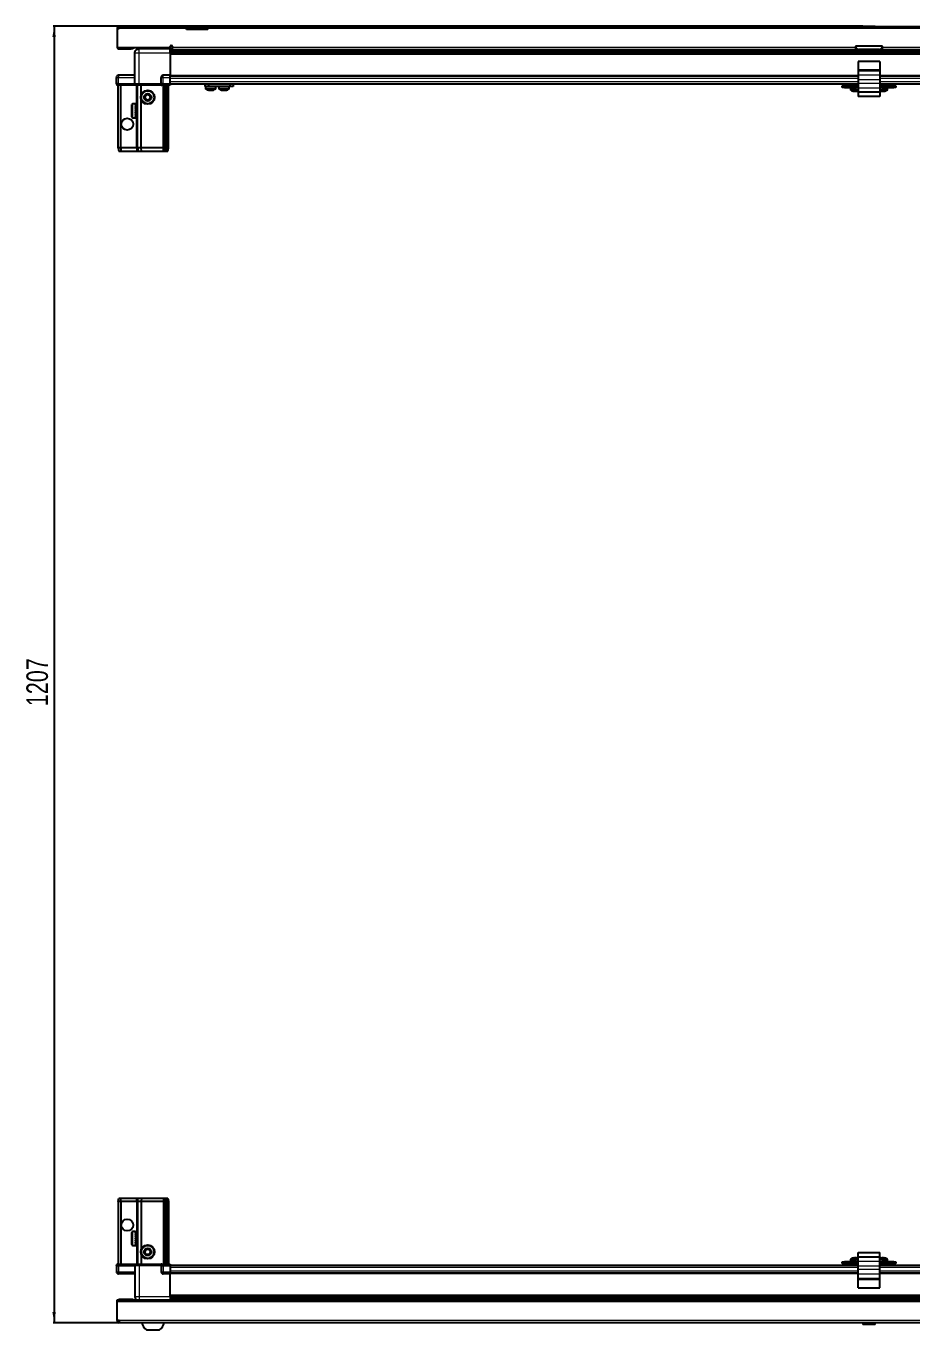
# Model space of a CAD drawing. Header units: millimetres. Extents: x 1256 to 5857, y -275 to 1912.
# Drawn here: x 1328 to 2152, y -275 to 938 of the extents above; entities that cross this region are included whole.
import ezdxf

# ---------------------------------------------------------------- set-up
doc = ezdxf.new("R2010")
doc.units = ezdxf.units.MM
doc.layers.add('FORMAT', color=7, linetype='Continuous')
doc.styles.add('SLDTEXTSTYLE0', font='TXT', dxfattribs={"width": 0.75})
doc.dimstyles.new('SLDDIMSTYLE0', dxfattribs={"dimtxt": 20, "dimasz": 10, "dimexe": 0, "dimexo": 0.0625, "dimgap": 5, "dimtad": 2, "dimdec": 1, "dimrnd": 1e-09, "dimzin": 12, "dimdsep": 46, "dimtxsty": 'SLDTEXTSTYLE0', "dimsah": 1, "dimcen": 0.09, "dimadec": 0, "dimazin": 3, "dimtfac": 1, "dimtofl": 0, "dimtmove": 0, "dimatfit": 3, "dimfxl": 0, "dimfrac": 2, "dimtolj": 1, "dimtzin": 12, "dimarcsym": 0})

# ---------------------------------------------------------------- blocks, each defined once
blk = doc.blocks.new('_D_9')
at = {"layer": 'FORMAT'}
for p, q in [((2106.7, 938.2), (1353.5, 938.2)), ((1354.5, 938.2), (1354.5, -268.8)), ((1415.1, -268.8), (1353.5, -268.8))]:
    blk.add_line(p, q, dxfattribs=at)
for points in [[(1354.5, 938.2), (1352.9, 928.2), (1356, 928.2)], [(1354.5, -268.8), (1356, -258.8), (1352.9, -258.8)]]:
    blk.add_solid(points, dxfattribs=at)
at = {"layer": 'FORMAT', "insert": (1328.7, 305.2), "char_height": 20, "attachment_point": 1, "rotation": 90, "style": 'SLDTEXTSTYLE0'}
blk.add_mtext('1207', dxfattribs=at)

msp = doc.modelspace()

# ---------------------------------------------------------------- linework, layer by layer
at = {"color": 7, "linetype": 'Continuous', "lineweight": 25}
for p, q in [((1413.99, 935.84), (1412.99, 935.84)), ((1412.99, 935.84), (1412.99, 934.94)), ((1413.99, 934.94), (1412.99, 934.94)), ((1412.99, 934.94), (1412.99, 918.44)), ((1413.99, 935.84), (1413.99, 934.94)), ((1414.59, 937.94), (1477.49, 937.94)), ((1477.49, 935.84), (1477.49, 937.94)), ((1477.49, 937.94), (1487.49, 937.94)), ((1487.49, 936.44), (1477.49, 936.44)), ((1477.49, 934.94), (1477.49, 935.84)), ((1497.49, 934.94), (1477.49, 934.94)), ((1487.49, 937.94), (1497.49, 937.94)), ((1497.49, 936.44), (1487.49, 936.44)), ((1497.49, 937.94), (2727.49, 937.94)), ((1497.49, 937.94), (1497.49, 935.84)), ((1497.49, 934.94), (1497.49, 935.84)), ((2106.7, 938.24), (2106.7, 937.94)), ((2106.7, 938.24), (2118.27, 938.24)), ((2118.27, 937.94), (2118.27, 938.24)), ((1412.99, 918.44), (1462.49, 918.44)), ((1415.09, 916.94), (1425.99, 916.94)), ((1427.99, 916.94), (1425.99, 916.94)), ((1427.99, 918.44), (1427.99, 916.94)), ((1429.49, 884.44), (1429.49, 913.44)), ((1433.24, 918.44), (1433.24, 916.94)), ((1462.49, 916.94), (1433.49, 916.94)), ((1459.74, 916.94), (1459.74, 918.44)), ((1462.49, 918.44), (1462.49, 919.29)), ((1462.49, 918.44), (1462.49, 916.94)), ((1462.49, 916.29), (1486.37, 916.29)), ((2762.49, 914.49), (1462.49, 914.49)), ((2762.49, 914.46), (1462.49, 914.46)), ((1462.49, 913.44), (1462.49, 892.44)), ((1464.49, 919.29), (1464.49, 918.54)), ((1464.49, 916.44), (1464.49, 918.54)), ((1464.49, 916.44), (2099.99, 916.44)), ((1480.99, 916.44), (1480.99, 916.29)), ((1481.15, 916.44), (1481.15, 916.29)), ((1481.36, 916.44), (1481.36, 916.29)), ((1481.91, 916.44), (1481.91, 916.29)), ((1482.32, 916.44), (1482.32, 916.29)), ((1483.21, 916.44), (1483.21, 916.29)), ((1483.79, 916.44), (1483.79, 916.29)), ((1484.93, 916.44), (1484.93, 916.29)), ((1485.63, 916.44), (1485.63, 916.29)), ((1486.37, 916.29), (1486.91, 916.29)), ((1486.91, 916.44), (1486.91, 916.29)), ((1486.91, 916.29), (1487.64, 916.29)), ((1486.91, 916.29), (1486.91, 916.29)), ((1487.09, 916.44), (1487.09, 916.29)), ((1487.59, 916.44), (1487.59, 916.29)), ((1487.64, 916.44), (1487.64, 916.29)), ((1487.64, 916.29), (1488.61, 916.29)), ((1487.64, 916.29), (1487.64, 916.29)), ((1488.61, 916.29), (2736.37, 916.29)), ((1488.93, 916.44), (1488.93, 916.29)), ((1488.95, 916.44), (1488.95, 916.29)), ((1489.64, 916.44), (1489.64, 916.29)), ((1490.82, 916.44), (1490.82, 916.29)), ((1491.43, 916.44), (1491.43, 916.29)), ((1492.38, 916.44), (1492.38, 916.29)), ((1492.84, 916.44), (1492.84, 916.29)), ((1493.47, 916.44), (1493.47, 916.29)), ((1493.72, 916.44), (1493.72, 916.29)), ((1493.96, 916.44), (1493.96, 916.29)), ((1493.99, 916.44), (1493.99, 916.29)), ((2124.99, 919.44), (2099.99, 919.44)), ((2099.99, 919.44), (2099.99, 918.54)), ((2099.99, 918.54), (2099.99, 916.44)), ((2121.99, 916.44), (2102.99, 916.44)), ((2124.99, 918.54), (2124.99, 919.44)), ((2124.99, 916.44), (2124.99, 918.54)), ((2124.99, 916.44), (2760.49, 916.44)), ((2122.49, 905.39), (2102.49, 905.39)), ((2102.49, 905.39), (2102.49, 897.66)), ((2122.49, 905.39), (2122.49, 897.66)), ((1412.49, 884.44), (1412.49, 890.44)), ((1429.49, 892.44), (1414.49, 892.44)), ((1453.99, 884.44), (1453.99, 890.44)), ((1462.49, 892.44), (1455.99, 892.44)), ((1462.49, 890.44), (1462.49, 892.44)), ((1462.49, 891.79), (2102.49, 891.79)), ((1462.49, 884.44), (1462.49, 890.44)), ((2102.49, 897.66), (2102.49, 896.22)), ((2102.49, 896.22), (2102.49, 892.45)), ((2102.49, 892.45), (2102.49, 888.12)), ((2102.49, 888.12), (2102.49, 884.89)), ((2122.49, 897.66), (2122.49, 896.22)), ((2122.49, 896.22), (2122.49, 892.45)), ((2122.49, 892.45), (2122.49, 888.12)), ((2122.49, 891.79), (2762.49, 891.79)), ((2122.49, 888.12), (2122.49, 884.89)), ((1412.49, 884.44), (1412.49, 884.1)), ((1414.49, 884.44), (1412.49, 884.44)), ((1412.49, 884.44), (1412.49, 884.1)), ((1412.49, 884.44), (1412.49, 884.44)), ((1412.49, 884.1), (1412.99, 883.24)), ((1412.49, 884.1), (1412.99, 883.24)), ((1412.99, 883.24), (1414.49, 883.24)), ((1413.99, 824.94), (1413.99, 883.24)), ((1414.49, 884.44), (1429.29, 884.44)), ((1429.29, 883.24), (1414.49, 883.24)), ((1416.49, 824.94), (1416.49, 883.24)), ((1429.29, 884.44), (1429.49, 884.44)), ((1429.49, 883.24), (1429.29, 883.24)), ((1429.49, 884.44), (1429.49, 883.24)), ((1429.49, 884.44), (1433.49, 884.44)), ((1433.49, 883.24), (1429.49, 883.24)), ((1431.99, 824.94), (1431.99, 883.24)), ((1433.49, 884.44), (1453.79, 884.44)), ((1453.79, 883.24), (1433.49, 883.24)), ((1435.49, 874.44), (1435.49, 883.24)), ((1453.79, 884.44), (1453.99, 884.44)), ((1453.99, 883.24), (1453.79, 883.24)), ((1453.99, 884.44), (1453.99, 883.24)), ((1455.99, 884.44), (1453.99, 884.44)), ((1453.99, 884.44), (1455.99, 884.44)), ((1453.99, 883.24), (1454.67, 883.24)), ((1462.49, 883.24), (1454.67, 883.24)), ((1455.99, 884.44), (1462.49, 884.44)), ((1455.99, 884.1), (1462.49, 884.1)), ((1456.99, 824.94), (1456.99, 883.24)), ((1457.99, 824.94), (1457.99, 883.24)), ((1459.49, 824.94), (1459.49, 883.24)), ((1460.99, 824.94), (1460.99, 883.24)), ((1462.49, 884.59), (2102.49, 884.59)), ((1462.49, 884.44), (1462.49, 884.1)), ((1462.49, 884.1), (1462.49, 883.24)), ((1494.94, 882.09), (1494.94, 884.59)), ((1497.94, 882.09), (1494.94, 882.09)), ((1495.29, 882.09), (1495.29, 880.18)), ((1497.94, 884.59), (1497.94, 882.09)), ((1518.14, 882.09), (1497.94, 882.09)), ((1504.79, 880.18), (1504.79, 882.09)), ((1507.74, 882.09), (1507.74, 880.18)), ((1507.79, 882.09), (1507.79, 880.18)), ((1517.29, 880.18), (1517.29, 882.09)), ((1518.14, 882.09), (1518.14, 884.59)), ((1521.14, 882.09), (1518.14, 882.09)), ((1521.14, 884.59), (1521.14, 882.09)), ((2087.49, 881.09), (2087.49, 882.59)), ((2087.49, 882.59), (2089.49, 882.59)), ((2089.49, 881.09), (2087.49, 881.09)), ((2089.49, 882.59), (2089.49, 881.09)), ((2089.49, 882.59), (2100.74, 882.59)), ((2089.49, 881.09), (2100.74, 881.09)), ((2095.24, 881.09), (2095.24, 879.18)), ((2097.49, 884.59), (2097.49, 882.59)), ((2100.74, 881.09), (2100.74, 882.59)), ((2100.74, 882.59), (2102.49, 882.59)), ((2102.49, 881.09), (2100.74, 881.09)), ((2102.49, 884.89), (2102.49, 880.57)), ((2102.49, 880.57), (2102.49, 876.59)), ((2122.49, 876.59), (2102.49, 876.59)), ((2102.49, 876.59), (2102.49, 872.59)), ((2122.49, 884.89), (2122.49, 880.57)), ((2122.49, 884.59), (2762.49, 884.59)), ((2122.49, 882.59), (2124.24, 882.59)), ((2124.24, 881.09), (2122.49, 881.09)), ((2122.49, 880.57), (2122.49, 876.59)), ((2122.49, 877.79), (2122.74, 877.71)), ((2122.49, 876.59), (2122.49, 872.59)), ((2124.24, 882.59), (2124.24, 881.09)), ((2124.24, 882.59), (2135.49, 882.59)), ((2124.24, 881.09), (2135.49, 881.09)), ((2127.49, 882.59), (2127.49, 884.59)), ((2129.74, 879.18), (2129.74, 881.09)), ((2135.49, 881.09), (2135.49, 882.59)), ((2135.49, 882.59), (2137.49, 882.59)), ((2137.49, 881.09), (2135.49, 881.09)), ((2137.49, 882.59), (2137.49, 881.09)), ((1426.79, 853.74), (1426.79, 865.14)), ((1430.49, 865.94), (1427.59, 865.94)), ((1429.99, 865.84), (1430.49, 865.84)), ((1429.99, 865.84), (1429.99, 865.68)), ((1429.99, 865.68), (1430.49, 865.68)), ((1429.99, 865.19), (1430.49, 865.19)), ((1429.99, 865.19), (1429.99, 864.81)), ((1429.99, 864.81), (1430.49, 864.81)), ((1429.99, 863.97), (1430.49, 863.97)), ((1429.99, 863.97), (1429.99, 863.42)), ((1429.99, 863.42), (1430.49, 863.42)), ((1429.99, 862.31), (1430.49, 862.31)), ((1429.99, 862.31), (1429.99, 861.63)), ((1430.49, 865.84), (1430.49, 865.94)), ((1430.49, 865.68), (1430.49, 865.84)), ((1430.49, 865.19), (1430.49, 865.68)), ((1430.49, 864.81), (1430.49, 865.19)), ((1430.49, 863.97), (1430.49, 864.81)), ((1430.49, 863.42), (1430.49, 863.97)), ((1430.59, 863.84), (1430.49, 863.84)), ((1430.49, 862.31), (1430.49, 863.42)), ((1430.49, 861.63), (1430.49, 862.31)), ((1430.59, 862.32), (1430.59, 863.84)), ((1430.59, 855.04), (1430.59, 862.32)), ((1431.47, 862.75), (1430.99, 863.44)), ((1430.99, 855.44), (1430.99, 863.44)), ((1431.96, 863.44), (1431.47, 862.75)), ((1431.47, 856.13), (1431.47, 862.75)), ((1431.99, 863.44), (1431.96, 863.44)), ((1431.96, 855.44), (1431.96, 863.44)), ((1435.49, 824.94), (1435.49, 869.44)), ((2122.49, 872.59), (2102.49, 872.59)), ((1427.59, 852.94), (1430.49, 852.94)), ((1429.99, 861.63), (1430.49, 861.63)), ((1429.99, 860.37), (1430.49, 860.37)), ((1429.99, 860.37), (1429.99, 859.63)), ((1429.99, 860.07), (1430.49, 860.07)), ((1429.99, 859.63), (1430.49, 859.63)), ((1429.99, 858.34), (1430.49, 858.34)), ((1429.99, 858.34), (1429.99, 857.62)), ((1429.99, 858.2), (1430.49, 858.2)), ((1429.99, 857.62), (1430.49, 857.62)), ((1429.99, 856.41), (1430.49, 856.41)), ((1429.99, 856.41), (1429.99, 855.78)), ((1429.99, 855.78), (1430.49, 855.78)), ((1429.99, 854.78), (1430.49, 854.78)), ((1429.99, 854.78), (1429.99, 854.3)), ((1429.99, 854.3), (1430.49, 854.3)), ((1429.99, 853.61), (1430.49, 853.61)), ((1429.99, 853.61), (1429.99, 853.32)), ((1429.99, 853.32), (1430.49, 853.32)), ((1429.99, 853), (1430.49, 853)), ((1429.99, 853), (1429.99, 852.94)), ((1429.99, 852.94), (1430.49, 852.94)), ((1430.49, 860.37), (1430.49, 861.63)), ((1430.49, 860.07), (1430.49, 860.37)), ((1430.49, 858.34), (1430.49, 859.63)), ((1430.49, 857.62), (1430.49, 858.2)), ((1430.49, 856.41), (1430.49, 857.62)), ((1430.49, 855.78), (1430.49, 856.41)), ((1430.49, 854.78), (1430.49, 855.78)), ((1430.49, 855.04), (1430.59, 855.04)), ((1430.49, 854.3), (1430.49, 854.78)), ((1430.49, 853.61), (1430.49, 854.3)), ((1430.49, 853.32), (1430.49, 853.61)), ((1430.49, 853), (1430.49, 853.32)), ((1430.49, 852.94), (1430.49, 853)), ((1430.49, 852.94), (1430.49, 852.94)), ((1430.99, 855.44), (1431.47, 856.13)), ((1431.47, 856.13), (1431.96, 855.44)), ((1431.96, 855.44), (1431.99, 855.44)), ((1416.49, 824.94), (1413.99, 824.94)), ((1413.99, 824.94), (1414.79, 821.94)), ((1414.79, 821.94), (1416.64, 821.94)), ((1430.99, 824.94), (1416.49, 824.94)), ((1416.49, 824.94), (1416.64, 821.94)), ((1416.64, 821.94), (1430.99, 821.94)), ((1431.99, 824.94), (1430.99, 824.94)), ((1430.99, 821.94), (1432.79, 821.94)), ((1435.49, 824.94), (1431.99, 824.94)), ((1431.99, 824.94), (1432.79, 821.94)), ((1432.79, 821.94), (1435.82, 821.94)), ((1455.99, 824.94), (1435.49, 824.94)), ((1435.82, 821.94), (1435.49, 824.94)), ((1435.82, 821.94), (1455.99, 821.94)), ((1456.99, 824.94), (1455.99, 824.94)), ((1455.99, 821.94), (1457.79, 821.94)), ((1457.99, 824.94), (1456.99, 824.94)), ((1457.79, 821.94), (1456.99, 824.94)), ((1457.79, 821.94), (1458.53, 821.94)), ((1459.49, 824.94), (1457.99, 824.94)), ((1458.53, 821.94), (1457.99, 824.94)), ((1458.53, 821.94), (1459.03, 821.94)), ((1459.03, 821.94), (1459.49, 824.94)), ((1459.03, 821.94), (1460.18, 821.94)), ((1460.99, 824.94), (1459.49, 824.94)), ((1460.18, 821.94), (1460.99, 824.94)), ((1413.99, -155.76), (1414.79, -152.76)), ((1413.99, -155.76), (1413.99, -214.06)), ((1416.49, -155.76), (1413.99, -155.76)), ((1414.79, -152.76), (1416.64, -152.76)), ((1416.49, -155.76), (1416.64, -152.76)), ((1430.99, -155.76), (1416.49, -155.76)), ((1416.49, -155.76), (1416.49, -214.06)), ((1416.64, -152.76), (1430.99, -152.76)), ((1430.99, -152.76), (1432.79, -152.76)), ((1431.99, -155.76), (1430.99, -155.76)), ((1431.99, -155.76), (1432.79, -152.76)), ((1431.99, -155.76), (1431.99, -214.06)), ((1435.49, -155.76), (1431.99, -155.76)), ((1432.79, -152.76), (1435.82, -152.76)), ((1435.82, -152.76), (1435.49, -155.76)), ((1435.49, -155.76), (1435.49, -200.26)), ((1455.99, -155.76), (1435.49, -155.76)), ((1435.82, -152.76), (1455.99, -152.76)), ((1455.99, -152.76), (1457.79, -152.76)), ((1456.99, -155.76), (1455.99, -155.76)), ((1457.79, -152.76), (1456.99, -155.76)), ((1456.99, -155.76), (1456.99, -214.06)), ((1457.99, -155.76), (1456.99, -155.76)), ((1457.79, -152.76), (1458.53, -152.76)), ((1458.53, -152.76), (1457.99, -155.76)), ((1457.99, -155.76), (1457.99, -214.06)), ((1459.49, -155.76), (1457.99, -155.76)), ((1458.53, -152.76), (1459.03, -152.76)), ((1459.03, -152.76), (1459.49, -155.76)), ((1459.03, -152.76), (1460.18, -152.76)), ((1459.49, -155.76), (1459.49, -214.06)), ((1460.99, -155.76), (1459.49, -155.76)), ((1460.18, -152.76), (1460.99, -155.76)), ((1460.99, -155.76), (1460.99, -214.06)), ((1426.79, -195.96), (1426.79, -184.56)), ((1429.99, -183.76), (1427.59, -183.76)), ((1429.99, -183.76), (1429.99, -183.77)), ((1429.99, -183.77), (1430.49, -183.77)), ((1429.99, -183.96), (1430.49, -183.96)), ((1429.99, -183.96), (1429.99, -184.18)), ((1429.99, -184.18), (1430.49, -184.18)), ((1429.99, -184.75), (1430.49, -184.75)), ((1429.99, -184.75), (1429.99, -185.18)), ((1429.99, -185.18), (1430.49, -185.18)), ((1429.99, -186.09), (1430.49, -186.09)), ((1429.99, -186.09), (1429.99, -186.68)), ((1429.99, -186.68), (1430.49, -186.68)), ((1429.99, -187.83), (1430.49, -187.83)), ((1429.99, -187.83), (1429.99, -188.53)), ((1429.99, -188.53), (1430.49, -188.53)), ((1429.99, -189.81), (1430.49, -189.81)), ((1429.99, -189.81), (1429.99, -190.55)), ((1429.99, -189.96), (1430.49, -189.96)), ((1429.99, -190.46), (1430.49, -190.46)), ((1429.99, -190.55), (1430.49, -190.55)), ((1429.99, -191.84), (1430.49, -191.84)), ((1429.99, -191.84), (1429.99, -192.54)), ((1429.99, -192.54), (1430.49, -192.54)), ((1429.99, -193.71), (1430.49, -193.71)), ((1429.99, -193.71), (1429.99, -194.31)), ((1430.49, -183.96), (1430.49, -183.77)), ((1430.49, -184.18), (1430.49, -183.96)), ((1430.49, -184.75), (1430.49, -184.18)), ((1430.49, -185.18), (1430.49, -184.75)), ((1430.49, -186.09), (1430.49, -185.18)), ((1430.59, -185.86), (1430.49, -185.86)), ((1430.49, -186.68), (1430.49, -186.09)), ((1430.49, -187.83), (1430.49, -186.68)), ((1430.49, -188.53), (1430.49, -187.83)), ((1430.49, -189.81), (1430.49, -188.53)), ((1430.49, -189.96), (1430.49, -189.81)), ((1430.49, -190.55), (1430.49, -190.46)), ((1430.49, -191.84), (1430.49, -190.55)), ((1430.49, -192.54), (1430.49, -191.84)), ((1430.49, -193.71), (1430.49, -192.54)), ((1430.49, -194.31), (1430.49, -193.71)), ((1430.59, -194.66), (1430.59, -185.86)), ((1431.47, -186.95), (1430.99, -186.26)), ((1430.99, -194.26), (1430.99, -186.26)), ((1430.99, -194.26), (1431.47, -193.57)), ((1431.96, -186.26), (1431.47, -186.95)), ((1431.47, -193.57), (1431.47, -186.95)), ((1431.47, -193.57), (1431.96, -194.26)), ((1431.99, -186.26), (1431.96, -186.26)), ((1431.96, -194.26), (1431.96, -186.26)), ((1427.59, -196.76), (1429.99, -196.76)), ((1429.99, -194.31), (1430.49, -194.31)), ((1429.99, -195.24), (1430.49, -195.24)), ((1429.99, -195.24), (1429.99, -195.69)), ((1429.99, -195.69), (1430.49, -195.69)), ((1429.99, -196.29), (1430.49, -196.29)), ((1429.99, -196.29), (1429.99, -196.53)), ((1429.99, -196.53), (1430.49, -196.53)), ((1429.99, -196.75), (1430.49, -196.75)), ((1429.99, -196.75), (1429.99, -196.76)), ((1429.99, -196.76), (1430.49, -196.76)), ((1430.49, -195.24), (1430.49, -194.31)), ((1430.49, -194.66), (1430.59, -194.66)), ((1430.49, -195.69), (1430.49, -195.24)), ((1430.49, -196.29), (1430.49, -195.69)), ((1430.49, -196.53), (1430.49, -196.29)), ((1430.49, -196.75), (1430.49, -196.53)), ((1430.49, -196.76), (1430.49, -196.75)), ((1431.96, -194.26), (1431.99, -194.26)), ((1435.49, -205.26), (1435.49, -214.06)), ((2102.49, -203.41), (2122.49, -203.41)), ((2102.49, -207.41), (2102.49, -203.41)), ((2122.49, -207.41), (2122.49, -203.41)), ((1412.99, -214.06), (1412.49, -214.93)), ((1412.49, -215.26), (1412.49, -214.93)), ((1412.49, -215.26), (1414.49, -215.26)), ((1412.49, -215.26), (1412.49, -221.26)), ((1414.49, -214.06), (1412.99, -214.06)), ((1414.49, -214.06), (1429.29, -214.06)), ((1429.29, -215.26), (1414.49, -215.26)), ((1414.49, -215.26), (1429.29, -215.26)), ((1429.29, -214.06), (1429.49, -214.06)), ((1429.49, -215.26), (1429.29, -215.26)), ((1429.49, -215.26), (1429.49, -214.06)), ((1429.49, -214.06), (1433.49, -214.06)), ((1433.49, -215.26), (1429.49, -215.26)), ((1429.49, -215.26), (1429.49, -244.26)), ((1433.49, -214.06), (1453.79, -214.06)), ((1453.79, -215.26), (1433.49, -215.26)), ((1453.79, -214.06), (1453.99, -214.06)), ((1453.99, -215.26), (1453.79, -215.26)), ((1453.99, -215.26), (1453.99, -214.06)), ((1454.67, -214.06), (1453.99, -214.06)), ((1453.99, -215.26), (1455.99, -215.26)), ((1453.99, -215.26), (1453.99, -221.26)), ((1454.67, -214.06), (1462.49, -214.06)), ((1462.49, -214.93), (1455.99, -214.93)), ((1462.49, -215.26), (1455.99, -215.26)), ((1455.99, -215.26), (1462.49, -215.26)), ((1462.49, -214.06), (1462.49, -214.93)), ((1462.49, -214.93), (1462.49, -214.93)), ((1462.49, -215.26), (1462.49, -214.93)), ((1462.49, -215.26), (1462.49, -215.26)), ((1462.49, -215.26), (1462.49, -221.26)), ((2102.49, -215.41), (1462.49, -215.41)), ((2087.49, -213.41), (2087.49, -211.91)), ((2087.49, -211.91), (2089.49, -211.91)), ((2089.49, -213.41), (2087.49, -213.41)), ((2089.49, -211.91), (2089.49, -213.41)), ((2100.74, -211.91), (2089.49, -211.91)), ((2100.74, -213.41), (2089.49, -213.41)), ((2095.24, -210.01), (2095.24, -211.91)), ((2097.49, -213.41), (2097.49, -215.41)), ((2100.74, -213.41), (2100.74, -211.91)), ((2100.74, -211.91), (2102.49, -211.91)), ((2102.49, -213.41), (2100.74, -213.41)), ((2101.16, -208.43), (2101.16, -208.43)), ((2102.49, -207.41), (2122.49, -207.41)), ((2102.49, -211.4), (2102.49, -207.41)), ((2102.49, -215.72), (2102.49, -211.4)), ((2102.49, -218.95), (2102.49, -215.72)), ((2122.49, -211.4), (2122.49, -207.41)), ((2122.49, -215.72), (2122.49, -211.4)), ((2122.49, -211.91), (2124.24, -211.91)), ((2124.24, -213.41), (2122.49, -213.41)), ((2762.49, -215.41), (2122.49, -215.41)), ((2122.49, -218.95), (2122.49, -215.72)), ((2124.24, -211.91), (2124.24, -213.41)), ((2135.49, -211.91), (2124.24, -211.91)), ((2135.49, -213.41), (2124.24, -213.41)), ((2126.16, -208.43), (2126.16, -208.43)), ((2127.49, -215.41), (2127.49, -213.41)), ((2129.74, -211.91), (2129.74, -210.01)), ((2135.49, -213.41), (2135.49, -211.91)), ((2135.49, -211.91), (2137.49, -211.91)), ((2137.49, -213.41), (2135.49, -213.41)), ((2137.49, -211.91), (2137.49, -213.41)), ((1429.49, -223.26), (1414.49, -223.26)), ((1462.49, -223.26), (1455.99, -223.26)), ((1462.49, -221.26), (1462.49, -223.26)), ((2102.49, -222.61), (1462.49, -222.61)), ((1462.49, -244.26), (1462.49, -223.26)), ((2102.49, -223.27), (2102.49, -218.95)), ((2102.49, -227.05), (2102.49, -223.27)), ((2102.49, -228.49), (2102.49, -227.05)), ((2102.49, -236.21), (2102.49, -228.49)), ((2122.49, -223.27), (2122.49, -218.95)), ((2762.49, -222.61), (2122.49, -222.61)), ((2122.49, -227.05), (2122.49, -223.27)), ((2122.49, -228.49), (2122.49, -227.05)), ((2122.49, -236.21), (2122.49, -228.49)), ((2102.49, -236.21), (2122.49, -236.21)), ((1412.99, -249.36), (1412.99, -247.26)), ((1412.99, -247.26), (2811.99, -247.26)), ((1412.99, -266.66), (1412.99, -249.36)), ((1427.99, -247.16), (1415.09, -247.16)), ((1427.99, -247.16), (1427.99, -247.26)), ((1462.49, -245.29), (2762.49, -245.29)), ((1462.49, -245.32), (2762.49, -245.32)), ((1486.37, -247.11), (1462.49, -247.11)), ((1480.99, -247.26), (1480.99, -247.11)), ((1481.03, -247.26), (1481.03, -247.11)), ((1481.3, -247.26), (1481.3, -247.11)), ((1481.56, -247.26), (1481.56, -247.11)), ((1482.21, -247.26), (1482.21, -247.11)), ((1482.67, -247.26), (1482.67, -247.11)), ((1483.64, -247.26), (1483.64, -247.11)), ((1484.26, -247.26), (1484.26, -247.11)), ((1485.45, -247.26), (1485.45, -247.11)), ((1486.11, -247.26), (1486.11, -247.11)), ((1486.16, -247.26), (1486.16, -247.11)), ((1487.45, -247.11), (1486.37, -247.11)), ((1488.19, -247.11), (1487.45, -247.11)), ((1487.45, -247.26), (1487.45, -247.11)), ((1487.45, -247.11), (1487.45, -247.11)), ((1487.47, -247.26), (1487.47, -247.11)), ((1487.96, -247.26), (1487.96, -247.11)), ((1488.19, -247.26), (1488.19, -247.11)), ((1488.61, -247.11), (1488.19, -247.11)), ((1488.19, -247.11), (1488.19, -247.11)), ((2736.37, -247.11), (1488.61, -247.11)), ((1489.46, -247.26), (1489.46, -247.11)), ((1490.15, -247.26), (1490.15, -247.11)), ((1491.28, -247.26), (1491.28, -247.11)), ((1491.86, -247.26), (1491.86, -247.11)), ((1492.73, -247.26), (1492.73, -247.11)), ((1493.13, -247.26), (1493.13, -247.11)), ((1493.66, -247.26), (1493.66, -247.11)), ((1493.85, -247.26), (1493.85, -247.11)), ((1493.99, -247.26), (1493.99, -247.11)), ((1415.09, -266.66), (1412.99, -266.66)), ((1415.09, -266.66), (1415.09, -268.76)), ((2809.89, -268.76), (1415.09, -268.76)), ((1440.49, -275.36), (1452.49, -275.36)), ((2107.69, -268.76), (2106.7, -269.75)), ((2106.7, -269.75), (2106.7, -270.26)), ((2118.27, -269.75), (2106.7, -269.75)), ((2118.27, -270.26), (2106.7, -270.26)), ((2118.27, -269.75), (2117.29, -268.76)), ((2118.27, -270.26), (2118.27, -269.75))]:
    msp.add_line(p, q, dxfattribs=at)
at = {"color": 8, "linetype": 'Continuous', "lineweight": 18}
for p, q in [((1477.49, 935.84), (1413.99, 935.84)), ((1487.49, 936.44), (1487.49, 937.94)), ((2727.49, 935.84), (1497.49, 935.84)), ((1415.09, 918.44), (1415.09, 916.94)), ((1425.99, 916.94), (1425.99, 918.44)), ((1433.49, 913.44), (1462.49, 913.44)), ((1433.49, 884.44), (1433.49, 913.44)), ((1462.49, 916.94), (1464.49, 916.94)), ((2762.49, 915.7), (1462.49, 915.7)), ((1462.49, 913.25), (2762.49, 913.25)), ((2762.49, 911.84), (1462.49, 911.84)), ((1464.49, 918.54), (2099.99, 918.54)), ((2099.99, 916.94), (2101.33, 916.94)), ((2123.65, 916.94), (2124.99, 916.94)), ((2124.99, 918.54), (2760.49, 918.54)), ((1412.49, 890.44), (1414.49, 890.44)), ((1414.49, 892.44), (1414.49, 890.44)), ((1414.49, 890.44), (1429.49, 890.44)), ((1414.49, 884.44), (1414.49, 890.44)), ((1453.99, 890.44), (1455.99, 890.44)), ((1455.99, 890.44), (1455.99, 892.44)), ((1455.99, 890.44), (1462.49, 890.44)), ((1455.99, 884.44), (1455.99, 890.44)), ((1462.49, 892.44), (2102.49, 892.44)), ((1462.49, 889.79), (2102.49, 889.79)), ((1462.49, 886.59), (2102.49, 886.59)), ((2122.49, 897.66), (2102.49, 897.66)), ((2122.49, 896.22), (2102.49, 896.22)), ((2122.49, 892.45), (2102.49, 892.45)), ((2122.49, 888.12), (2102.49, 888.12)), ((2122.49, 892.44), (2762.49, 892.44)), ((2122.49, 889.79), (2762.49, 889.79)), ((2122.49, 886.59), (2762.49, 886.59)), ((1414.49, 884.44), (1414.49, 883.24)), ((1429.29, 883.24), (1429.29, 884.44)), ((1430.99, 863.44), (1430.99, 883.24)), ((1433.49, 884.44), (1433.49, 883.24)), ((1453.79, 883.24), (1453.79, 884.44)), ((1455.99, 884.44), (1455.99, 884.1)), ((1455.99, 824.94), (1455.99, 883.24)), ((1504.79, 880.18), (1495.29, 880.18)), ((1504.59, 879.81), (1495.48, 879.81)), ((1507.79, 880.18), (1507.74, 880.18)), ((1517.29, 880.18), (1507.79, 880.18)), ((1507.98, 879.81), (1507.93, 879.81)), ((1517.09, 879.81), (1507.98, 879.81)), ((2102.49, 879.18), (2095.24, 879.18)), ((2102.49, 878.81), (2095.43, 878.81)), ((2122.49, 884.89), (2102.49, 884.89)), ((2122.49, 880.57), (2102.49, 880.57)), ((2129.74, 879.18), (2122.49, 879.18)), ((2129.54, 878.81), (2122.49, 878.81)), ((1427.59, 852.94), (1427.59, 865.94)), ((1430.99, 824.94), (1430.99, 855.44)), ((1430.99, 824.94), (1430.99, 821.94)), ((1455.99, 821.94), (1455.99, 824.94)), ((1430.99, -155.76), (1430.99, -152.76)), ((1430.99, -155.76), (1430.99, -186.26)), ((1455.99, -152.76), (1455.99, -155.76)), ((1455.99, -155.76), (1455.99, -214.06)), ((1427.59, -196.76), (1427.59, -183.76)), ((1430.99, -194.26), (1430.99, -214.06)), ((1414.49, -215.26), (1414.49, -214.06)), ((1414.49, -215.26), (1414.49, -221.26)), ((1429.29, -215.26), (1429.29, -214.06)), ((1433.49, -215.26), (1433.49, -214.06)), ((1433.49, -215.26), (1433.49, -244.26)), ((1453.79, -215.26), (1453.79, -214.06)), ((1455.99, -215.26), (1455.99, -214.93)), ((1455.99, -215.26), (1455.99, -221.26)), ((1462.49, -215.26), (1462.49, -214.93)), ((2102.49, -217.41), (1462.49, -217.41)), ((2095.24, -210.01), (2099.99, -210.01)), ((2095.43, -209.64), (2099.99, -209.64)), ((2099.99, -209.64), (2102.49, -209.64)), ((2099.99, -210.01), (2102.49, -210.01)), ((2102.49, -211.4), (2122.49, -211.4)), ((2102.49, -215.72), (2122.49, -215.72)), ((2122.49, -209.64), (2124.99, -209.64)), ((2122.49, -210.01), (2124.99, -210.01)), ((2762.49, -217.41), (2122.49, -217.41)), ((2124.99, -209.64), (2129.54, -209.64)), ((2124.99, -210.01), (2129.74, -210.01)), ((1412.49, -221.26), (1414.49, -221.26)), ((1414.49, -221.26), (1429.49, -221.26)), ((1414.49, -223.26), (1414.49, -221.26)), ((1453.99, -221.26), (1455.99, -221.26)), ((1455.99, -221.26), (1462.49, -221.26)), ((1455.99, -221.26), (1455.99, -223.26)), ((2102.49, -220.61), (1462.49, -220.61)), ((2102.49, -223.26), (1462.49, -223.26)), ((2102.49, -218.95), (2122.49, -218.95)), ((2102.49, -223.27), (2122.49, -223.27)), ((2102.49, -227.05), (2122.49, -227.05)), ((2102.49, -228.49), (2122.49, -228.49)), ((2762.49, -220.61), (2122.49, -220.61)), ((2762.49, -223.26), (2122.49, -223.26)), ((1462.49, -242.67), (2762.49, -242.67)), ((2811.99, -249.36), (1412.99, -249.36)), ((1415.09, -247.26), (1415.09, -247.16)), ((1433.49, -244.26), (1462.49, -244.26)), ((2762.49, -244.08), (1462.49, -244.08)), ((1462.49, -246.53), (2762.49, -246.53)), ((2809.89, -266.66), (1415.09, -266.66))]:
    msp.add_line(p, q, dxfattribs=at)
at = {"color": 7, "linetype": 'Continuous', "lineweight": 25, "flags": 128}
for points in [[(2102.49, -208.61), (2102.48, -208.61), (2102.17, -208.52)], [(2122.84, -208.51), (2122.52, -208.6), (2122.49, -208.61)], [(1415.09, -247.16), (1414.68, -247.2), (1414.45, -247.26)]]:
    msp.add_lwpolyline(points, dxfattribs=at)
at = {"color": 7, "linetype": 'Continuous', "lineweight": 25}
for centre, radius in [((1441.49, 871.94), 6.5), ((1441.49, 871.94), 3.46), ((1422.49, 846.94), 5.5), ((1422.49, -177.76), 5.5), ((1441.49, -202.76), 6.5), ((1441.49, -202.76), 3.46)]:
    msp.add_circle(centre, radius, dxfattribs=at)
at = {"color": 8, "linetype": 'Continuous', "lineweight": 18}
for centre in [(1441.49, 871.94), (1441.49, -202.76)]:
    msp.add_circle(centre, 5.7, dxfattribs=at)
at = {"color": 7, "linetype": 'Continuous', "lineweight": 25}
for centre, radius, start, end in [((1415.09, 919.04), 2.1, 196.60155, 270), ((1463.49, 919.29), 1, 0, 180), ((2102.99, 919.44), 3, 180, 270), ((2121.99, 919.44), 3, 270, 360), ((1414.49, 890.44), 2, 90, 180), ((1455.99, 890.44), 2, 90, 180), ((1441.49, 871.94), 2.5, 74.92207, 134.92207), ((1441.49, 871.94), 2.5, 14.92207, 74.92207), ((1495.74, 880.18), 0.45, 180, 235.28209), ((1500.04, 886.39), 8, 235.28209, 258.9392), ((1500.04, 886.39), 8, 281.00757, 304.71791), ((1504.34, 880.18), 0.45, 304.71791, 0), ((1508.19, 880.18), 0.45, 180, 235.28209), ((1508.24, 880.18), 0.45, 180, 235.28209), ((1512.49, 886.39), 8, 235.28209, 256.54113), ((1512.54, 886.39), 8, 235.28209, 259.06255), ((1512.54, 886.39), 8, 280.87532, 304.71791), ((1516.84, 880.18), 0.45, 304.71791, 0), ((2095.69, 879.18), 0.45, 180, 235.28209), ((2099.99, 885.39), 8, 235.28209, 259.10263), ((2099.99, 885.39), 8, 280.79755, 288.20996), ((2124.99, 885.39), 8, 286.33055, 304.71791), ((2129.29, 879.18), 0.45, 304.71791, 0), ((1427.59, 865.14), 0.8, 90, 180), ((1430.99, 863.84), 0.4, 180, 270), ((1441.49, 871.94), 2.5, 134.92207, 194.92207), ((1441.49, 871.94), 2.5, 194.92207, 254.92207), ((1441.49, 871.94), 2.5, 254.92207, 314.92207), ((1441.49, 871.94), 2.5, 314.92207, 14.92207), ((1427.59, 853.74), 0.8, 180, 270), ((1430.99, 855.04), 0.4, 90, 180), ((1427.59, -184.56), 0.8, 90, 180), ((1430.99, -185.86), 0.4, 180, 270), ((1427.59, -195.96), 0.8, 180, 270), ((1430.99, -194.66), 0.4, 90, 180), ((1441.49, -202.76), 2.5, 147.37605, 207.37605), ((1441.49, -202.76), 2.5, 207.37605, 267.37605), ((1441.49, -202.76), 2.5, 87.37605, 147.37605), ((1441.49, -202.76), 2.5, 267.37605, 327.37605), ((1441.49, -202.76), 2.5, 27.37605, 87.37605), ((1441.49, -202.76), 2.5, 327.37605, 27.37605), ((2095.69, -210.01), 0.45, 124.71791, 180), ((2099.99, -216.21), 8, 105.59831, 124.71791), ((2124.99, -216.21), 8, 55.28209, 74.20809), ((2129.29, -210.01), 0.45, 0, 55.28209), ((1414.49, -221.26), 2, 180, 270), ((1455.99, -221.26), 2, 180, 270), ((1415.09, -266.66), 2.1, 180, 270), ((1415.09, -266.66), 0.6, 180, 270), ((1447.51, -265.74), 11.91, 194.70035, 233.8734), ((1445.46, -265.74), 11.91, 306.1266, 345.29965)]:
    msp.add_arc(centre, radius, start, end, dxfattribs=at)
for centre, start_param, end_param in [((1455.99, 880.64), 0, 0.7227342), ((1455.99, -211.47), 2.4188584, 3.1415927)]:
    msp.add_ellipse(centre, major_axis=(0, 3.46), ratio=0.5773503, start_param=start_param, end_param=end_param, dxfattribs=at)
for points, knots in [([(1414.59, 937.84), (1414.51, 937.83), (1414.19, 937.79), (1413.7, 937.46), (1413.23, 936.91), (1413.02, 936.33), (1413, 935.96), (1412.99, 935.84)], [0, 0, 0, 0, 0.0892624, 0.3475085, 0.6057515, 0.8639944, 1, 1, 1, 1]), ([(1413.99, 935.84), (1414.03, 936.09), (1414.12, 936.58), (1414.26, 937.22), (1414.39, 937.69), (1414.5, 937.91), (1414.57, 937.93), (1414.59, 937.94)], [0, 0, 0, 0, 0.2302553, 0.4485219, 0.6667858, 0.8850496, 1, 1, 1, 1]), ([(1429.49, 913.44), (1429.54, 913.88), (1429.61, 914.55), (1430.04, 915.37), (1430.5, 915.93), (1431.06, 916.38), (1431.87, 916.82), (1432.55, 916.89), (1432.99, 916.94)], [0, 0, 0, 0, 0.23945684, 0.36836066, 0.5, 0.63163934, 0.76054316, 1, 1, 1, 1]), ([(1433.49, 916.94), (1433.42, 916.94), (1433.29, 916.94), (1433.13, 916.94), (1433.01, 916.94), (1433, 916.94), (1432.99, 916.94)], [0, 0, 0, 0, 0.2493943, 0.5003335, 0.7501667, 1, 1, 1, 1]), ([(1462.49, 913.44), (1462.49, 913.83), (1462.49, 914.62), (1462.49, 915.67), (1462.49, 916.46), (1462.49, 916.88), (1462.49, 916.92), (1462.49, 916.94)], [0, 0, 0, 0, 0.2146939, 0.4293877, 0.6440816, 0.8587754, 1, 1, 1, 1]), ([(1438.7, 872.69), (1439.07, 873.05), (1439.75, 873.73), (1440.43, 874.41), (1440.75, 874.73)], [0, 0, 0, 0, 0.5346859, 1, 1, 1, 1]), ([(1440.75, 874.73), (1441.24, 874.59), (1442.17, 874.34), (1443.1, 874.09), (1443.53, 873.97)], [0, 0, 0, 0, 0.5346859, 1, 1, 1, 1]), ([(1443.53, 873.97), (1443.56, 873.85), (1443.72, 873.28), (1443.98, 872.31), (1444.19, 871.52), (1444.28, 871.19)], [0, 0, 0, 0, 0.13312467, 0.63709944, 1, 1, 1, 1]), ([(1498.54, 878.53), (1498.54, 878.53), (1498.54, 878.53), (1498.4, 878.56), (1498.22, 878.61), (1498.07, 878.66), (1498, 878.7), (1497.99, 878.71), (1497.99, 878.71), (1498, 878.71), (1498.02, 878.71), (1498.09, 878.69), (1498.38, 878.62), (1498.76, 878.55), (1499.17, 878.52), (1499.45, 878.55), (1499.6, 878.61), (1499.71, 878.68), (1499.78, 878.7), (1499.8, 878.71), (1499.83, 878.71), (1499.85, 878.71), (1499.89, 878.7), (1499.99, 878.67), (1500.15, 878.6), (1500.37, 878.54), (1500.67, 878.52), (1501.01, 878.54), (1501.32, 878.59), (1501.56, 878.64), (1501.68, 878.67), (1501.76, 878.69), (1501.81, 878.7), (1501.85, 878.71), (1501.86, 878.71), (1501.87, 878.71), (1501.87, 878.71)], [0, 0, 0, 0, 0.0260981, 0.0798373, 0.1372046, 0.1783571, 0.1990393, 0.2033396, 0.2076895, 0.2107229, 0.2145438, 0.2214795, 0.2486016, 0.3557772, 0.404897, 0.4544227, 0.54605, 0.5914038, 0.5971187, 0.6013251, 0.6043817, 0.6074438, 0.6119905, 0.6242286, 0.6785193, 0.7597502, 0.8043048, 0.8490258, 0.923625, 0.9513598, 0.9687075, 0.9799959, 0.9911421, 0.9954732, 0.998845, 1, 1, 1, 1]), ([(1501.87, 878.71), (1501.88, 878.71), (1501.88, 878.71), (1501.89, 878.7), (1501.84, 878.67), (1501.7, 878.6), (1501.56, 878.55), (1501.51, 878.52), (1501.55, 878.53), (1501.57, 878.54)], [0, 0, 0, 0, 0.0151829, 0.0365363, 0.0956997, 0.3601423, 0.6752387, 0.8745348, 1, 1, 1, 1]), ([(1511.02, 878.53), (1511.03, 878.53), (1511.05, 878.53), (1510.91, 878.57), (1510.75, 878.64), (1510.63, 878.69), (1510.63, 878.71), (1510.63, 878.71), (1510.65, 878.71), (1510.67, 878.71), (1510.76, 878.69), (1511.1, 878.61), (1511.52, 878.53), (1511.96, 878.53), (1512.18, 878.56), (1512.35, 878.61), (1512.47, 878.66), (1512.55, 878.7), (1512.6, 878.71), (1512.62, 878.71), (1512.64, 878.71), (1512.67, 878.71), (1512.73, 878.69), (1512.86, 878.62), (1513.01, 878.55), (1513.32, 878.52), (1513.7, 878.55), (1514.09, 878.61), (1514.39, 878.68), (1514.5, 878.7), (1514.52, 878.71), (1514.53, 878.71), (1514.54, 878.71), (1514.54, 878.7), (1514.48, 878.67), (1514.3, 878.6), (1514.1, 878.54), (1514.06, 878.53), (1514.05, 878.53)], [0, 0, 0, 0, 0.0283629, 0.0806823, 0.1383562, 0.1672924, 0.1709175, 0.1737955, 0.1766977, 0.1800498, 0.1863992, 0.2130773, 0.319019, 0.3539804, 0.3992833, 0.4476446, 0.4823368, 0.4997721, 0.5033973, 0.5070643, 0.5096216, 0.5128427, 0.5186896, 0.5415539, 0.6319042, 0.6733129, 0.7150637, 0.7923067, 0.8305407, 0.8353583, 0.8389044, 0.8414812, 0.8440625, 0.8478955, 0.8582124, 0.9039802, 0.9724588, 1, 1, 1, 1]), ([(2098.48, 877.53), (2098.48, 877.53), (2098.49, 877.53), (2098.36, 877.56), (2098.17, 877.63), (2098.04, 877.69), (2098.03, 877.71), (2098.03, 877.71), (2098.04, 877.71), (2098.06, 877.71), (2098.11, 877.7), (2098.31, 877.65), (2098.65, 877.58), (2099.07, 877.53), (2099.4, 877.53), (2099.62, 877.57), (2099.78, 877.64), (2099.89, 877.69), (2099.96, 877.71), (2099.98, 877.71), (2100, 877.71), (2100.03, 877.71), (2100.1, 877.69), (2100.26, 877.61), (2100.44, 877.53), (2100.84, 877.53), (2101.16, 877.56), (2101.48, 877.61), (2101.72, 877.66), (2101.86, 877.7), (2101.91, 877.71), (2101.93, 877.71), (2101.94, 877.71), (2101.95, 877.71), (2101.93, 877.69), (2101.78, 877.62), (2101.59, 877.56), (2101.47, 877.52), (2101.49, 877.53), (2101.49, 877.53)], [0, 0, 0, 0, 0.0107986, 0.0543621, 0.1370986, 0.1577299, 0.1615047, 0.1653161, 0.1678592, 0.1703965, 0.1748191, 0.1884464, 0.2519024, 0.3158484, 0.35385, 0.4061453, 0.4637925, 0.4927153, 0.4963388, 0.4992154, 0.5021163, 0.5054668, 0.5118133, 0.5384791, 0.6443718, 0.679317, 0.724599, 0.772938, 0.8076141, 0.8250414, 0.8286649, 0.8323302, 0.8348863, 0.8381059, 0.84395, 0.8668038, 0.9571124, 0.9985019, 1, 1, 1, 1]), ([(2122.74, 877.71), (2122.74, 877.71), (2122.74, 877.71), (2122.75, 877.71), (2122.81, 877.69), (2123.11, 877.61), (2123.5, 877.53), (2123.76, 877.53), (2123.82, 877.56), (2123.82, 877.61), (2123.81, 877.66), (2123.81, 877.7), (2123.84, 877.71), (2123.85, 877.71), (2123.88, 877.71), (2123.9, 877.71), (2123.98, 877.69), (2124.23, 877.62), (2124.55, 877.55), (2124.98, 877.52), (2125.38, 877.55), (2125.71, 877.61), (2125.96, 877.68), (2126.07, 877.7), (2126.09, 877.71), (2126.11, 877.71), (2126.13, 877.71), (2126.15, 877.7), (2126.18, 877.67), (2126.15, 877.6), (2126.16, 877.54), (2126.28, 877.52), (2126.52, 877.54), (2126.78, 877.59), (2127, 877.64), (2127.1, 877.67), (2127.17, 877.69), (2127.21, 877.7), (2127.23, 877.71), (2127.24, 877.71), (2127.24, 877.71), (2127.24, 877.71)], [0, 0, 0, 0, 0.0019495, 0.0053008, 0.0116486, 0.0383202, 0.144236, 0.1791887, 0.2244806, 0.2728301, 0.3075137, 0.3249448, 0.3285691, 0.3322352, 0.3347919, 0.3380121, 0.3438576, 0.3667163, 0.4570446, 0.4984431, 0.5401837, 0.6174078, 0.6556324, 0.6604488, 0.663994, 0.6665702, 0.6691509, 0.6729829, 0.6832973, 0.7290539, 0.7975158, 0.8350667, 0.8727579, 0.9356307, 0.9590057, 0.9736265, 0.9831404, 0.9925345, 0.9961847, 0.9990266, 1, 1, 1, 1]), ([(1439.44, 869.9), (1439.36, 870.23), (1439.14, 871.03), (1438.89, 871.99), (1438.73, 872.57), (1438.7, 872.69)], [0, 0, 0, 0, 0.3629006, 0.8668753, 1, 1, 1, 1]), ([(1442.23, 869.15), (1441.73, 869.28), (1440.8, 869.53), (1439.88, 869.78), (1439.44, 869.9)], [0, 0, 0, 0, 0.5346859, 1, 1, 1, 1]), ([(1444.28, 871.19), (1443.91, 870.82), (1443.23, 870.14), (1442.55, 869.46), (1442.23, 869.15)], [0, 0, 0, 0, 0.5346859, 1, 1, 1, 1]), ([(1438.6, -202.63), (1438.88, -202.2), (1439.4, -201.38), (1439.92, -200.58), (1440.16, -200.2)], [0, 0, 0, 0, 0.5346859, 1, 1, 1, 1]), ([(1439.93, -205.2), (1439.87, -205.08), (1439.6, -204.55), (1439.14, -203.67), (1438.76, -202.94), (1438.6, -202.63)], [0, 0, 0, 0, 0.1331247, 0.6370994, 1, 1, 1, 1]), ([(1442.82, -205.33), (1442.3, -205.3), (1441.34, -205.26), (1440.38, -205.22), (1439.93, -205.2)], [0, 0, 0, 0, 0.5346859, 1, 1, 1, 1]), ([(1440.16, -200.2), (1440.68, -200.22), (1441.64, -200.27), (1442.6, -200.31), (1443.04, -200.33)], [0, 0, 0, 0, 0.5346859, 1, 1, 1, 1]), ([(1444.37, -202.9), (1444.09, -203.33), (1443.57, -204.14), (1443.06, -204.95), (1442.82, -205.33)], [0, 0, 0, 0, 0.53468586, 1, 1, 1, 1]), ([(1443.04, -200.33), (1443.2, -200.64), (1443.58, -201.37), (1444.04, -202.25), (1444.31, -202.78), (1444.37, -202.9)], [0, 0, 0, 0, 0.3629006, 0.8668753, 1, 1, 1, 1]), ([(2102.24, -208.54), (2102.24, -208.54), (2102.24, -208.54), (2102.21, -208.53), (2102.09, -208.49), (2101.83, -208.43), (2101.52, -208.37), (2101.29, -208.35), (2101.15, -208.37), (2101.16, -208.43), (2101.17, -208.5), (2101.16, -208.52), (2101.14, -208.53), (2101.12, -208.54), (2101.11, -208.54), (2101.08, -208.53), (2101.03, -208.53), (2100.82, -208.47), (2100.56, -208.4), (2100.2, -208.36), (2099.88, -208.35), (2099.5, -208.39), (2099.2, -208.46), (2098.97, -208.52), (2098.9, -208.53), (2098.88, -208.54), (2098.86, -208.54), (2098.84, -208.53), (2098.82, -208.53), (2098.8, -208.48), (2098.83, -208.41), (2098.79, -208.35), (2098.59, -208.36), (2098.29, -208.4), (2098, -208.46), (2097.8, -208.52), (2097.75, -208.53), (2097.75, -208.53)], [0, 0, 0, 0, 0.00283921, 0.0068323, 0.01789585, 0.06734662, 0.12626967, 0.16353806, 0.20111101, 0.28293001, 0.31092277, 0.32496165, 0.3307219, 0.33358425, 0.33647394, 0.33898567, 0.34370382, 0.3589427, 0.43172906, 0.47882611, 0.51356171, 0.55736927, 0.64056926, 0.6613161, 0.66511205, 0.66894485, 0.6715022, 0.67405368, 0.67850111, 0.69220472, 0.7560162, 0.82032044, 0.85853495, 0.91112312, 0.96909331, 0.99817811, 1, 1, 1, 1]), ([(2127.24, -208.54), (2127.24, -208.54), (2127.24, -208.54), (2127.21, -208.53), (2127.09, -208.49), (2126.83, -208.43), (2126.52, -208.37), (2126.29, -208.35), (2126.15, -208.37), (2126.16, -208.43), (2126.17, -208.5), (2126.16, -208.52), (2126.14, -208.53), (2126.12, -208.54), (2126.11, -208.54), (2126.08, -208.53), (2126.03, -208.53), (2125.82, -208.47), (2125.56, -208.4), (2125.2, -208.36), (2124.88, -208.35), (2124.5, -208.39), (2124.2, -208.46), (2123.97, -208.52), (2123.9, -208.53), (2123.88, -208.54), (2123.86, -208.54), (2123.84, -208.53), (2123.82, -208.53), (2123.8, -208.48), (2123.83, -208.41), (2123.79, -208.35), (2123.59, -208.36), (2123.29, -208.4), (2123, -208.46), (2122.8, -208.52), (2122.75, -208.53), (2122.75, -208.53)], [0, 0, 0, 0, 0.00283921, 0.0068323, 0.01789585, 0.06734662, 0.12626967, 0.16353806, 0.20111101, 0.28293001, 0.31092277, 0.32496165, 0.3307219, 0.33358425, 0.33647394, 0.33898567, 0.34370382, 0.3589427, 0.43172906, 0.47882611, 0.51356171, 0.55736927, 0.64056926, 0.6613161, 0.66511205, 0.66894485, 0.6715022, 0.67405368, 0.67850111, 0.69220472, 0.7560162, 0.82032044, 0.85853495, 0.91112312, 0.96909331, 0.99817811, 1, 1, 1, 1]), ([(1429.49, -244.26), (1429.54, -244.7), (1429.61, -245.38), (1430.04, -246.2), (1430.5, -246.75), (1430.9, -247.11), (1431.16, -247.24), (1431.21, -247.26)], [0, 0, 0, 0, 0.3630185, 0.5584377, 0.7580039, 0.9575702, 1, 1, 1, 1]), ([(1462.49, -244.26), (1462.49, -244.66), (1462.49, -245.45), (1462.49, -246.47), (1462.49, -247.1), (1462.49, -247.25), (1462.49, -247.26)], [0, 0, 0, 0, 0.3255201, 0.6510403, 0.9765604, 1, 1, 1, 1])]:
    msp.add_open_spline(points, degree=3, knots=knots, dxfattribs=at)
at = {"color": 8, "linetype": 'Continuous', "lineweight": 18}
for points in [[(1429.49, 913.44), (1429.55, 913.44), (1429.67, 913.44), (1430.59, 913.44), (1431.92, 913.44), (1432.96, 913.44), (1433.49, 913.44)], [(1429.49, -244.26), (1429.55, -244.26), (1429.67, -244.26), (1430.59, -244.26), (1431.92, -244.26), (1432.96, -244.26), (1433.49, -244.26)]]:
    msp.add_open_spline(points, degree=3, dxfattribs=at)
for points, knots in [([(1433.49, 913.44), (1433.49, 913.88), (1433.49, 914.55), (1433.49, 915.37), (1433.49, 915.93), (1433.49, 916.38), (1433.49, 916.82), (1433.49, 916.89), (1433.49, 916.94)], [0, 0, 0, 0, 0.2394568, 0.3683607, 0.5, 0.6316393, 0.7605432, 1, 1, 1, 1]), ([(1433.49, -244.26), (1433.49, -244.7), (1433.49, -245.38), (1433.49, -246.2), (1433.49, -246.75), (1433.49, -247.11), (1433.49, -247.24), (1433.49, -247.26)], [0, 0, 0, 0, 0.3630185, 0.5584377, 0.7580039, 0.9575702, 1, 1, 1, 1])]:
    msp.add_open_spline(points, degree=3, knots=knots, dxfattribs=at)

# ---------------------------------------------------------------- dimensions: what is measured, and where the dimension line sits
at = {"layer": 'FORMAT'}
dim = msp.add_linear_dim(base=(1354.49, -268.76), p1=(2106.7, 938.24), p2=(1415.09, -268.76), angle=90, dimstyle='SLDDIMSTYLE0', dxfattribs=at)
dim.commit()
dim.dimension.update_dxf_attribs({"geometry": '_D_9', "text_midpoint": (1354.49, 334.74), "dimtype": 160})

doc.saveas('drawing.dxf')
